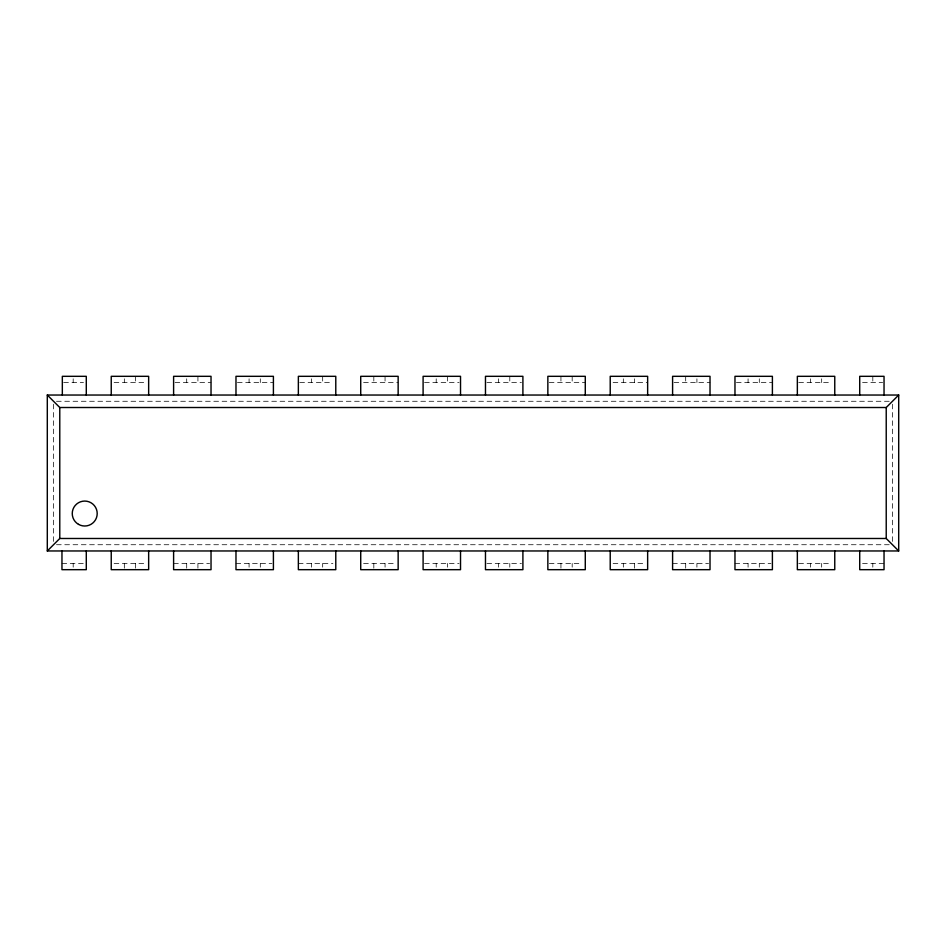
<?xml version="1.0" encoding="UTF-8"?>
<svg xmlns="http://www.w3.org/2000/svg" width="946" height="946" viewBox="0 0 946 946"><rect width="100%" height="100%" fill="white"/><g stroke="black" fill="none" stroke-linecap="round" stroke-linejoin="round"><path stroke-width="0.71" stroke-dasharray="4.73 3.55" d="M63.689 382.562L83.461 382.562M114.111 382.562L147.221 382.562M175.045 382.562L211.029 382.562M237.422 382.562L273.406 382.562M299.787 382.562L332.897 382.562M363.607 382.562L398.148 382.562M424.541 382.562L459.082 382.562M486.918 382.562L521.459 382.562M549.283 382.562L585.278 382.562M613.103 382.562L647.643 382.562M674.037 382.562L710.02 382.562M736.414 382.562L772.397 382.562M798.779 382.562L831.889 382.562M862.575 382.562L882.642 382.562M56.488 401.27L889.512 401.27M56.488 544.73L889.512 544.73M61.963 563.438L83.425 563.438M114.111 563.438L147.221 563.438M173.603 563.438L209.586 563.438M235.98 563.438L271.963 563.438M298.357 563.438L332.897 563.438M363.607 563.438L396.717 563.438M424.541 563.438L459.082 563.438M486.918 563.438L521.459 563.438M549.283 563.438L582.393 563.438M613.103 563.438L646.213 563.438M672.594 563.438L708.578 563.438M734.971 563.438L770.955 563.438M798.779 563.438L831.889 563.438M862.575 563.438L884.037 563.438M892.468 404.202L892.468 541.798M872.815 376.319L872.815 382.562M872.815 563.438L872.815 567.186M821.672 378.814L821.672 382.562M821.672 563.438L821.672 567.186M810.438 378.814L810.438 382.562M810.438 563.438L810.438 567.186M759.295 378.814L759.295 382.562M759.295 563.438L759.295 567.186M748.073 378.814L748.073 382.562M748.073 563.438L748.073 567.186M696.918 378.814L696.918 382.562M696.918 563.438L696.918 567.186M685.696 376.319L685.696 382.562M685.696 563.438L685.696 569.681M634.553 378.814L634.553 382.562M634.553 563.438L634.553 569.681M623.319 378.814L623.319 382.562M623.319 563.438L623.319 567.186M572.176 376.319L572.176 382.562M572.176 563.438L572.176 567.186M560.943 376.319L560.943 382.562M560.943 563.438L560.943 569.681M509.799 376.319L509.799 382.562M509.799 563.438L509.799 567.186M498.577 378.814L498.577 382.562M498.577 563.438L498.577 567.186M447.423 376.319L447.423 382.562M447.423 563.438L447.423 567.186M436.201 378.814L436.201 382.562M436.201 563.438L436.201 567.186M385.057 376.319L385.057 382.562M385.057 563.438L385.057 567.186M373.824 376.319L373.824 382.562M373.824 563.438L373.824 569.681M322.681 376.319L322.681 382.562M322.681 563.438L322.681 567.186M311.447 378.814L311.447 382.562M311.447 563.438L311.447 567.186M260.304 378.814L260.304 382.562M260.304 563.438L260.304 567.186M249.082 378.814L249.082 382.562M249.082 563.438L249.082 567.186M197.927 376.319L197.927 382.562M197.927 563.438L197.927 569.681M186.705 378.814L186.705 382.562M186.705 563.438L186.705 569.681M135.562 376.319L135.562 382.562M135.562 563.438L135.562 569.681M124.328 378.814L124.328 382.562M124.328 563.438L124.328 569.681M73.185 378.814L73.185 382.562M73.185 563.438L73.185 567.186M53.532 404.202L53.532 541.798"/><path stroke-width="1.42" d="M47.3 550.962L59.775 538.487L886.225 538.487L898.7 550.962L898.7 395.038L47.3 395.038L47.3 550.962L898.7 550.962M47.3 395.038L59.775 407.513L886.225 407.513L898.7 395.038M886.225 407.513L886.225 538.487M884.037 395.038L884.037 376.319L859.713 376.319L859.713 395.038M884.037 550.962L884.037 569.681L859.713 569.681L859.713 550.962M834.762 395.038L834.762 376.319L797.348 376.319L797.348 395.038M834.762 550.962L834.762 569.681L797.348 569.681L797.348 550.962M772.397 395.038L772.397 376.319L734.971 376.319L734.971 395.038M772.397 550.962L772.397 569.681L734.971 569.681L734.971 550.962M710.02 395.038L710.02 376.319L672.594 376.319L672.594 395.038M710.02 550.962L710.02 569.681L672.594 569.681L672.594 550.962M647.643 395.038L647.643 376.319L610.217 376.319L610.217 395.038M647.643 550.962L647.643 569.681L610.217 569.681L610.217 550.962M585.278 395.038L585.278 376.319L547.852 376.319L547.852 395.038M585.278 550.962L585.278 569.681L547.852 569.681L547.852 550.962M522.902 395.038L522.902 376.319L485.475 376.319L485.475 395.038M522.902 550.962L522.902 569.681L485.475 569.681L485.475 550.962M460.525 395.038L460.525 376.319L423.099 376.319L423.099 395.038M460.525 550.962L460.525 569.681L423.099 569.681L423.099 550.962M398.148 395.038L398.148 376.319L360.722 376.319L360.722 395.038M398.148 550.962L398.148 569.681L360.722 569.681L360.722 550.962M335.783 395.038L335.783 376.319L298.357 376.319L298.357 395.038M335.783 550.962L335.783 569.681L298.357 569.681L298.357 550.962M273.406 395.038L273.406 376.319L235.98 376.319L235.98 395.038M273.406 550.962L273.406 569.681L235.98 569.681L235.98 550.962M211.029 395.038L211.029 376.319L173.603 376.319L173.603 395.038M211.029 550.962L211.029 569.681L173.603 569.681L173.603 550.962M148.652 395.038L148.652 376.319L111.238 376.319L111.238 395.038M148.652 550.962L148.652 569.681L111.238 569.681L111.238 550.962M86.287 395.038L86.287 376.319L62.33 376.319L62.33 395.038M86.287 550.962L86.287 569.681L61.963 569.681L61.963 550.962M59.775 407.513L59.775 538.487M78.483 524.344A12.475 12.475 0 0 0 97.202 513.548A12.475 12.475 0 0 0 78.483 502.74A12.475 12.475 0 0 0 78.483 524.344"/></g></svg>
